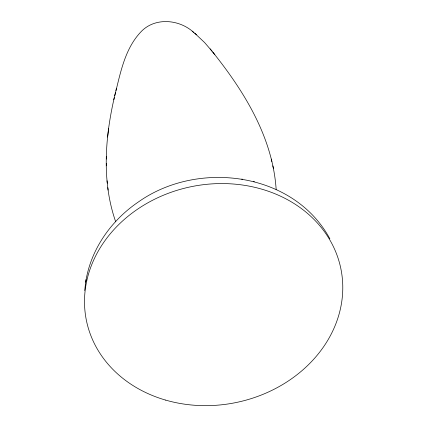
<?xml version="1.0" encoding="UTF-8"?>
<svg xmlns="http://www.w3.org/2000/svg" width="427" height="427" viewBox="0 0 427 427"><rect width="100%" height="100%" fill="white"/><g stroke="black" fill="none" stroke-linecap="round" stroke-linejoin="round"><path stroke-width="0.64" d="M115.685 221.757C101.711 181.87 104.962 138.236 114.271 97.682M106.307 165.831L106.318 163.322M106.344 159.074L106.355 156.613M85.704 282.135C90.604 249.726 110.871 220.834 137.654 202.467L138.529 201.864C197.947 159.815 293.712 171.99 329.863 238.778M108.645 128.447L107.62 137.072M84.695 290.504L85.987 279.701M115.477 92.526L113.801 99.726M193.821 32.516C179.249 19.012 154.179 16.888 140.296 32.527C124.444 49.724 120.313 73.754 114.74 95.669M115.93 90.588L116.384 88.683M253.238 181.496L254.38 181.742M241.714 179.073L242.653 179.276M194.867 33.37L204.602 42.556L212.064 51.219M192.203 31.208L196.601 34.774M212.87 52.249C244.522 91.816 272.73 137.697 276.162 189.492M210.175 48.897L214.845 54.677M271.3 159.116L271.839 161.518M272.853 165.884L273.392 168.286M107.065 180.765L107.342 183.226M107.823 187.629L108.1 190.106M165.633 400.099A129.835 110.23 -11.3 0 0 341.467 271.914A129.835 110.23 -11.3 0 0 133.816 211.824A129.835 110.23 -11.3 0 0 165.633 400.099"/></g></svg>
